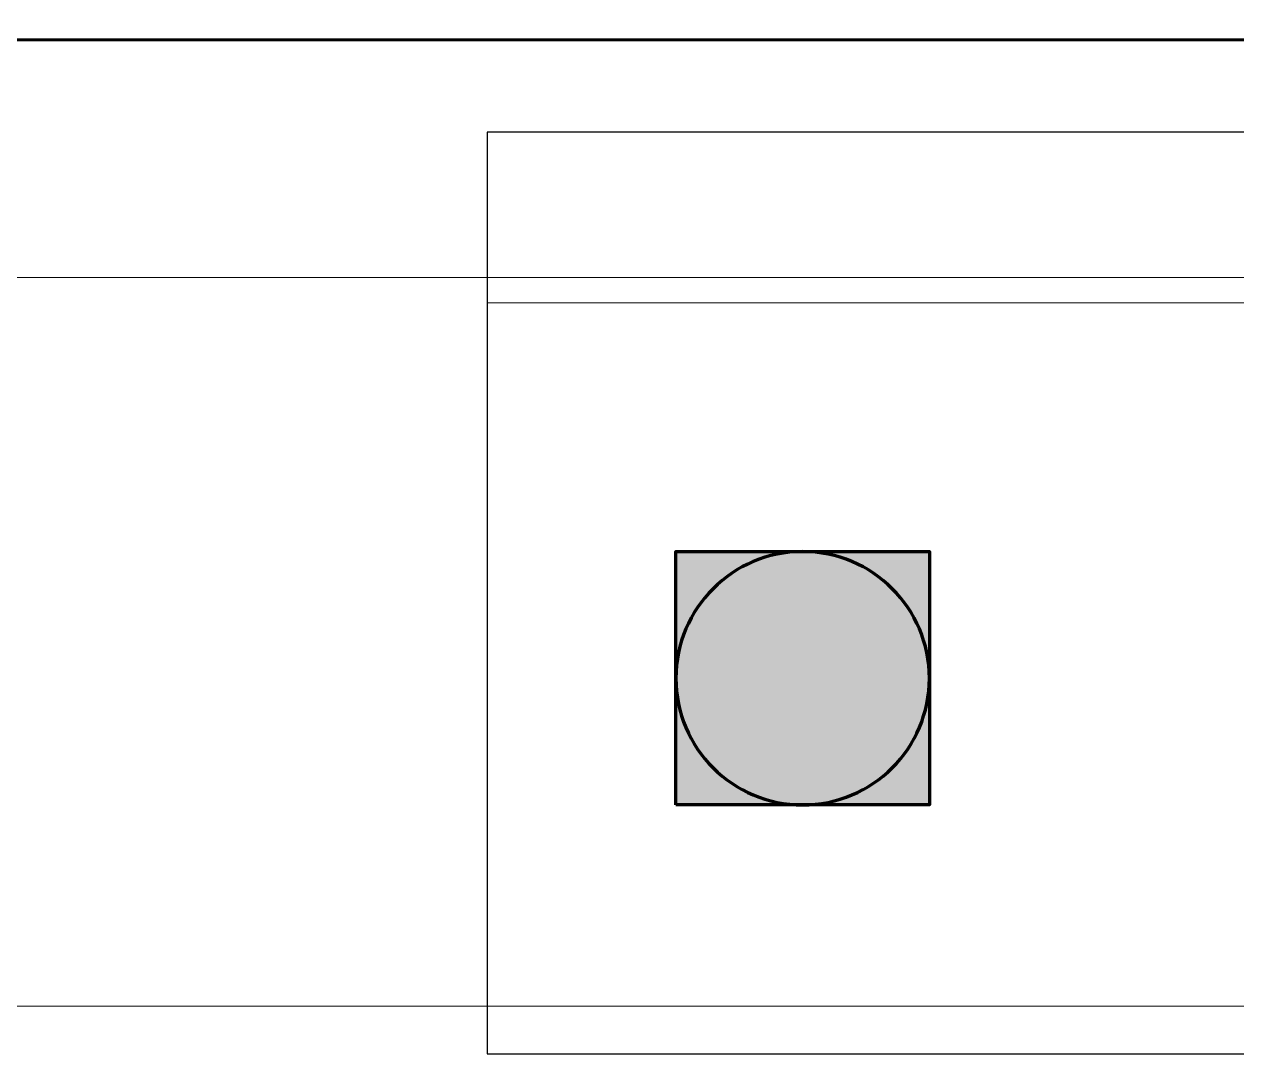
# Model space of a CAD drawing. Header units: inches. Extents: x 3.6 to 56.9, y 3.5 to 76.6.
# Drawn here: x 30.73 to 37.95, y 3.49 to 9.62 of the extents above; entities that cross this region are included whole.
import ezdxf

# ---------------------------------------------------------------- set-up
doc = ezdxf.new("R2010")
doc.units = ezdxf.units.IN
doc.header["$MEASUREMENT"] = 0
for name, color, linetype in [('board', 7, 'Continuous'), ('copper', 7, 'Continuous'), ('mask', 7, 'Continuous'), ('silk', 7, 'Continuous')]:
    doc.layers.add(name, color=color, linetype=linetype)

msp = doc.modelspace()

# ---------------------------------------------------------------- hatches: boundary and pattern name
at = {"layer": 'mask', "true_color": 0xffffff}
h = msp.add_hatch(color=7, dxfattribs=at)
h.dxf.hatch_style = 2
h.paths.add_polyline_path([(34.6096, 4.9703), (34.6096, 6.4783), (36.1176, 6.4783), (36.1176, 4.9703)])
h = msp.add_hatch(color=7, dxfattribs=at)
edge = h.paths.add_edge_path()
edge.add_spline(control_points=[(35.3636, 6.4783), (35.78, 6.4783), (36.1176, 6.1407), (36.1176, 5.7243), (36.1176, 5.3079), (35.78, 4.9703), (35.3636, 4.9703), (34.9471, 4.9703), (34.6096, 5.3079), (34.6096, 5.7243), (34.6096, 6.1407), (34.9471, 6.4783), (35.3636, 6.4783)], knot_values=[0, 0, 0, 0, 1, 1, 1, 2, 2, 2, 3, 3, 3, 4, 4, 4, 4], degree=3, periodic=1)

# ---------------------------------------------------------------- linework, layer by layer
at = {"layer": 'board', "color": 7, "lineweight": 20, "true_color": 0xffffff}
msp.add_lwpolyline([(3.6364, 60.5691), (56.8332, 60.5691), (56.8332, 3.7723), (3.6364, 3.7723), (3.6364, 60.5691)], dxfattribs=at)
msp.add_open_spline([(56.8521, 12.1646), (56.8521, 12.1646), (55.3337, 10.6434), (55.3337, 10.6434), (55.3337, 10.6434), (43.9474, 10.6434), (43.9474, 10.6434), (43.9474, 10.6434), (41.4173, 8.1094), (41.4173, 8.1094), (41.4173, 8.1094), (8.7761, 8.1094), (8.7761, 8.1094), (8.7761, 8.1094), (6.246, 10.6434), (6.246, 10.6434), (6.246, 10.6434), (4.7111, 10.6434), (4.7111, 10.6434), (4.2186, 10.5873), (3.7727, 10.9401), (3.7148, 11.4312), (3.7074, 11.4979), (3.7074, 11.5709), (3.7148, 11.6404), (3.7148, 11.6404), (3.7148, 75.5088), (3.7148, 75.5088), (3.6569, 76.0016), (4.0097, 76.4482), (4.5011, 76.5061), (4.5706, 76.5142), (4.6408, 76.5142), (4.7114, 76.5061), (4.7114, 76.5061), (55.8558, 76.5061), (55.8558, 76.5061), (56.3487, 76.5636), (56.7949, 76.2104), (56.8521, 75.7176), (56.8602, 75.6481), (56.8602, 75.5779), (56.8521, 75.5088), (56.8521, 75.5088), (56.8521, 12.1646), (56.8521, 12.1646)], degree=3, knots=[0, 0, 0, 0, 1, 1, 1, 2, 2, 2, 3, 3, 3, 4, 4, 4, 5, 5, 5, 6, 6, 6, 7, 7, 7, 8, 8, 8, 9, 9, 9, 10, 10, 10, 11, 11, 11, 12, 12, 12, 13, 13, 13, 14, 14, 14, 15, 15, 15, 15], dxfattribs=at)
at = {"layer": 'copper', "color": 7, "lineweight": 60, "true_color": 0xffffff}
msp.add_lwpolyline([(22.6729, 9.5254), (41.7348, 9.5254)], dxfattribs=at)
at = {"layer": 'copper', "color": 7, "lineweight": 50, "true_color": 0xffffff}
msp.add_lwpolyline([(34.6096, 4.9703), (34.6096, 6.4783), (36.1176, 6.4783), (36.1176, 4.9703), (34.6096, 4.9703)], dxfattribs=at)
msp.add_open_spline([(35.3636, 6.4783), (35.78, 6.4783), (36.1176, 6.1407), (36.1176, 5.7243), (36.1176, 5.3079), (35.78, 4.9703), (35.3636, 4.9703), (34.9471, 4.9703), (34.6096, 5.3079), (34.6096, 5.7243), (34.6096, 6.1407), (34.9471, 6.4783), (35.3636, 6.4783)], degree=3, knots=[0, 0, 0, 0, 1, 1, 1, 2, 2, 2, 3, 3, 3, 4, 4, 4, 4], dxfattribs=at)
at = {"layer": 'mask', "lineweight": 0}
msp.add_lwpolyline([(34.6096, 4.9703), (34.6096, 6.4783), (36.1176, 6.4783), (36.1176, 4.9703), (34.6096, 4.9703)], dxfattribs=at)
at = {"layer": 'mask', "color": 7, "lineweight": 80, "true_color": 0xffffff}
msp.add_lwpolyline([(34.6096, 4.9703), (34.6096, 6.4783), (36.1176, 6.4783), (36.1176, 4.9703), (34.6096, 4.9703)], dxfattribs=at)
at = {"layer": 'mask', "lineweight": 0}
msp.add_open_spline([(35.3636, 6.4783), (35.78, 6.4783), (36.1176, 6.1407), (36.1176, 5.7243), (36.1176, 5.3079), (35.78, 4.9703), (35.3636, 4.9703), (34.9471, 4.9703), (34.6096, 5.3079), (34.6096, 5.7243), (34.6096, 6.1407), (34.9471, 6.4783), (35.3636, 6.4783)], degree=3, knots=[0, 0, 0, 0, 1, 1, 1, 2, 2, 2, 3, 3, 3, 4, 4, 4, 4], dxfattribs=at)
at = {"layer": 'mask', "color": 7, "lineweight": 80, "true_color": 0xffffff}
msp.add_open_spline([(35.3636, 6.4783), (35.78, 6.4783), (36.1176, 6.1407), (36.1176, 5.7243), (36.1176, 5.3079), (35.78, 4.9703), (35.3636, 4.9703), (34.9471, 4.9703), (34.6096, 5.3079), (34.6096, 5.7243), (34.6096, 6.1407), (34.9471, 6.4783), (35.3636, 6.4783)], degree=3, knots=[0, 0, 0, 0, 1, 1, 1, 2, 2, 2, 3, 3, 3, 4, 4, 4, 4], dxfattribs=at)
at = {"layer": 'silk', "color": 7, "lineweight": 20, "true_color": 0xffffff}
msp.add_lwpolyline([(3.6364, 60.5691), (56.8332, 60.5691), (56.8332, 3.7723), (3.6364, 3.7723), (3.6364, 60.5691)], dxfattribs=at)
at = {"layer": 'silk', "color": 7, "lineweight": 25, "true_color": 0xffffff}
for points in [[(47.7406, 8.9755), (33.4866, 8.9755)], [(33.4866, 8.9755), (33.4866, 3.4891)], [(33.4866, 3.4891), (47.7406, 3.4891)]]:
    msp.add_lwpolyline(points, dxfattribs=at)
at = {"layer": 'silk', "color": 7, "lineweight": 13, "true_color": 0xffffff}
msp.add_lwpolyline([(47.7406, 7.9595), (33.4866, 7.9595)], dxfattribs=at)
at = {"layer": 'silk', "lineweight": 0}
msp.add_lwpolyline([(34.6096, 4.9703), (34.6096, 6.4783), (36.1176, 6.4783), (36.1176, 4.9703), (34.6096, 4.9703)], dxfattribs=at)
at = {"layer": 'silk', "color": 18, "lineweight": 80, "true_color": 0x000000}
msp.add_lwpolyline([(34.6096, 4.9703), (34.6096, 6.4783), (36.1176, 6.4783), (36.1176, 4.9703), (34.6096, 4.9703)], dxfattribs=at)
at = {"layer": 'silk', "lineweight": 0}
msp.add_open_spline([(35.3636, 6.4783), (35.78, 6.4783), (36.1176, 6.1407), (36.1176, 5.7243), (36.1176, 5.3079), (35.78, 4.9703), (35.3636, 4.9703), (34.9471, 4.9703), (34.6096, 5.3079), (34.6096, 5.7243), (34.6096, 6.1407), (34.9471, 6.4783), (35.3636, 6.4783)], degree=3, knots=[0, 0, 0, 0, 1, 1, 1, 2, 2, 2, 3, 3, 3, 4, 4, 4, 4], dxfattribs=at)
at = {"layer": 'silk', "color": 18, "lineweight": 80, "true_color": 0x000000}
msp.add_open_spline([(35.3636, 6.4783), (35.78, 6.4783), (36.1176, 6.1407), (36.1176, 5.7243), (36.1176, 5.3079), (35.78, 4.9703), (35.3636, 4.9703), (34.9471, 4.9703), (34.6096, 5.3079), (34.6096, 5.7243), (34.6096, 6.1407), (34.9471, 6.4783), (35.3636, 6.4783)], degree=3, knots=[0, 0, 0, 0, 1, 1, 1, 2, 2, 2, 3, 3, 3, 4, 4, 4, 4], dxfattribs=at)

doc.saveas('drawing.dxf')
